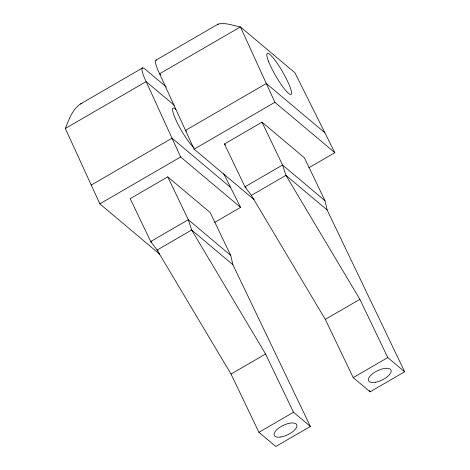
<?xml version="1.0" encoding="UTF-8"?>
<svg xmlns="http://www.w3.org/2000/svg" width="470" height="470" viewBox="0 0 470 470"><rect width="100%" height="100%" fill="white"/><g stroke="black" fill="none" stroke-linecap="round" stroke-linejoin="round"><path stroke-width="0.7" d="M159.741 254.241L99.822 203.839L65.342 128.48C68.89 119.68 72.268 109.534 80.458 103.964L142.598 67.915M217.98 24.587L218.209 24.064C225.541 22.343 233.208 25.609 240.423 26.931L294.896 72.744L334.822 152.685L308.937 167.702M156.064 60.107L218.209 24.064M65.342 128.48L146.147 81.61A23.694 3.995 59.9 0 1 145.019 69.072L166.327 86.991M91.233 185.062L172.038 138.192L230.6 187.454M99.822 203.839L180.627 156.968L240.546 207.37L214.661 222.38M156.686 60.142A23.694 3.995 59.9 0 0 159.618 73.796L194.098 149.155L274.903 102.29L334.822 152.685M167.755 176.861L130.178 198.657L150.706 241.504L157.097 250.058L231.029 374.055L258.929 432.294L275.82 446.5L310.382 426.454L232.879 264.68L230.723 255.404L210.19 212.552L167.755 176.861L188.288 219.707L191.66 230.012L265.591 354.01L293.497 412.249L310.382 426.454M224.454 143.973L262.031 122.177L304.466 157.873L324.993 200.719L327.149 210.002L404.658 371.77L370.096 391.821L353.205 377.616L325.305 319.377L251.368 195.379L244.982 186.825L224.454 143.973L225.571 144.913M251.368 195.379L285.936 175.334L327.149 210.002M231.029 374.055L265.591 354.01M325.305 319.377L359.867 299.325L285.936 175.334L282.558 165.029L262.031 122.177M258.929 432.294L293.497 412.249M353.205 377.616L387.774 357.564L404.658 371.77M80.458 103.964L81.927 103.506M324.876 132.769L266.314 83.513L185.503 130.384L186.619 131.318M324.993 200.719L282.558 165.029L244.982 186.825L246.098 187.765M160.74 74.742L159.618 73.796L240.423 26.931L274.903 102.29M174.223 105.227L146.147 81.61L180.627 156.968M194.098 149.155L254.017 199.556L253.371 198.27M230.723 255.404L188.288 219.707L150.706 241.504L151.822 242.444M232.879 264.68L191.66 230.012L157.097 250.058L158.208 250.998M223.755 173.753L240.546 207.37M359.867 299.325L387.774 357.564M369.461 390.5L370.096 391.821M193.975 147.803A23.694 3.995 59.9 0 1 176.479 121.154A23.694 3.995 59.9 0 1 175.874 109.41M281.031 436.971A12.426 5.194 -25.6 0 0 296.834 425.068A12.426 5.194 -25.6 0 0 278.61 428.182A12.426 5.194 -25.6 0 0 281.031 436.971M375.301 382.286A12.426 5.194 -25.6 0 0 391.111 370.389A12.426 5.194 -25.6 0 0 372.886 373.503A12.426 5.194 -25.6 0 0 375.301 382.286M268.699 61.758A23.694 3.995 59.9 0 0 290.125 94.394A23.694 3.995 59.9 0 0 278.769 65.618A23.694 3.995 59.9 0 0 268.699 61.758"/></g></svg>
